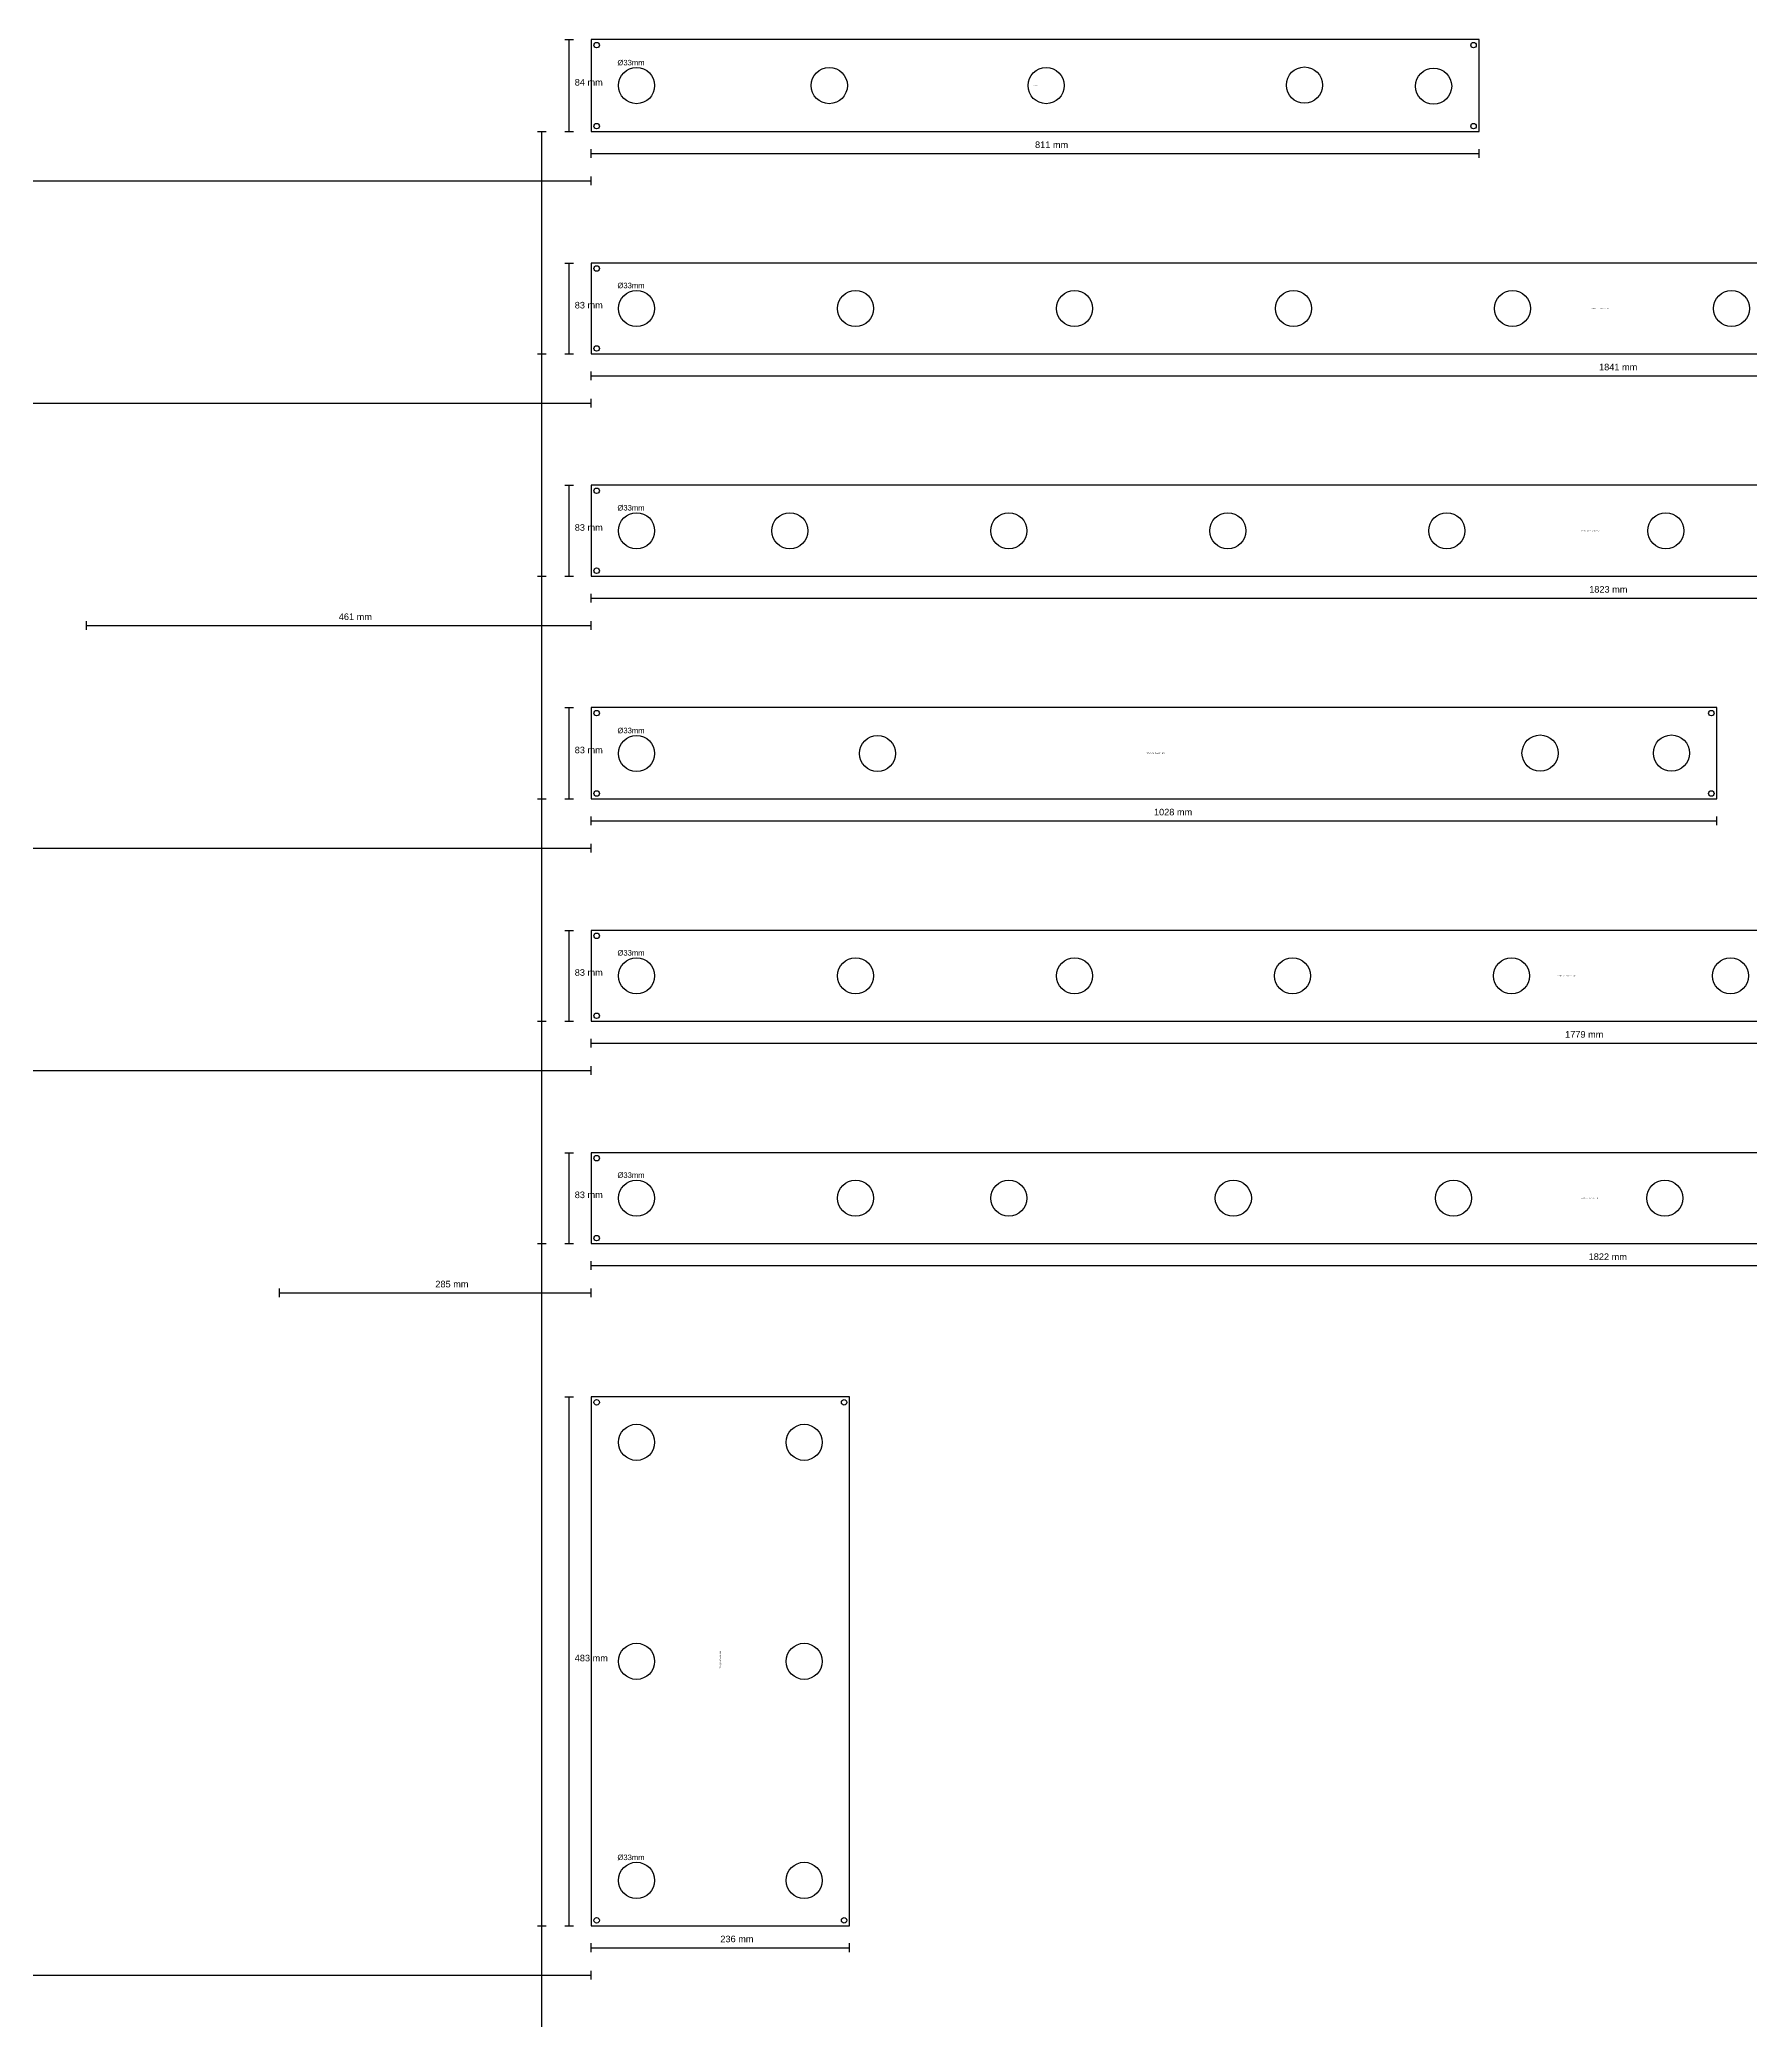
# Model space of a CAD drawing. Extents: x -4910 to 1921, y -1510 to 3815.
# Drawn here: x -424 to 1139, y 2007 to 3815 of the extents above; entities that cross this region are included whole.
import ezdxf

# ---------------------------------------------------------------- set-up
doc = ezdxf.new("R2010")
doc.units = 0
for name, color, linetype in [('DIMS', 7, 'CONTINUOUS'), ('HOLES', 7, 'CONTINUOUS'), ('PLATE_OUTLINE', 1, 'CONTINUOUS'), ('SCREW_HOLES', 7, 'CONTINUOUS'), ('TEXT', 7, 'CONTINUOUS')]:
    doc.layers.add(name, color=color, linetype=linetype)
doc.styles.add('ARIAL', font='arial.ttf')

msp = doc.modelspace()

# ---------------------------------------------------------------- linework, layer by layer
at = {"layer": 'DIMS'}
for p, q in [((56, 3815.4), (64, 3815.4)), ((60, 3731.4), (60, 3815.4)), ((31, 3731.4), (39, 3731.4)), ((35, -721.6), (35, 3731.4)), ((56, 3731.4), (64, 3731.4)), ((80, 3707.4), (80, 3715.4)), ((80, 3711.4), (890.9, 3711.4)), ((890.9, 3707.4), (890.9, 3715.4)), ((80, 3682.4), (80, 3690.4)), ((-4288, 3686.4), (80, 3686.4)), ((56, 3611.4), (64, 3611.4)), ((60, 3528.4), (60, 3611.4)), ((31, 3528.4), (39, 3528.4)), ((35, -925.1), (35, 3528.4)), ((56, 3528.4), (64, 3528.4)), ((80, 3504.4), (80, 3512.4)), ((80, 3508.4), (1921, 3508.4)), ((-2321, 3483.4), (80, 3483.4)), ((80, 3479.4), (80, 3487.4)), ((56, 3408.4), (64, 3408.4)), ((60, 3325.4), (60, 3408.4)), ((31, 3325.4), (39, 3325.4)), ((35, -1128.1), (35, 3325.4)), ((56, 3325.4), (64, 3325.4)), ((80, 3301.4), (80, 3309.4)), ((80, 3305.4), (1903, 3305.4)), ((-381, 3276.4), (-381, 3284.4)), ((-381, 3280.4), (80, 3280.4)), ((80, 3276.4), (80, 3284.4)), ((56, 3205.4), (64, 3205.4)), ((60, 3122), (60, 3205.4)), ((31, 3122), (39, 3122)), ((35, -1097.6), (35, 3122)), ((56, 3122), (64, 3122)), ((80, 3098), (80, 3106)), ((80, 3102), (1108.1, 3102)), ((1108.1, 3098), (1108.1, 3106)), ((-4069.8, 3077), (80, 3077)), ((80, 3073), (80, 3081)), ((56, 3002), (64, 3002)), ((60, 2919), (60, 3002)), ((31, 2919), (39, 2919)), ((35, -1300.6), (35, 2919)), ((56, 2919), (64, 2919)), ((80, 2895), (80, 2903)), ((80, 2899), (1859.1, 2899)), ((80, 2870), (80, 2878)), ((-2143.7, 2874), (80, 2874)), ((56, 2799), (64, 2799)), ((60, 2716), (60, 2799)), ((31, 2716), (39, 2716)), ((35, -1503.6), (35, 2716)), ((56, 2716), (64, 2716)), ((80, 2692), (80, 2700)), ((80, 2696), (1902, 2696)), ((-204.7, 2667), (-204.7, 2675)), ((-204.7, 2671), (80, 2671)), ((80, 2667), (80, 2675)), ((56, 2576), (64, 2576)), ((60, 2093), (60, 2576)), ((31, 2093), (39, 2093)), ((35, -1507), (35, 2093)), ((56, 2093), (64, 2093)), ((80, 2069), (80, 2077)), ((80, 2073), (316, 2073)), ((316, 2069), (316, 2077)), ((-4909.9, 2048), (80, 2048)), ((80, 2044), (80, 2052))]:
    msp.add_line(p, q, dxfattribs=at)
at = {"layer": 'HOLES'}
for centre in [(121.5, 3773.4), (297.5, 3773.4), (495.5, 3773.4), (731.4, 3773.9), (849.4, 3772.9), (121.5, 3569.9), (321.5, 3569.9), (521.5, 3569.9), (721.5, 3569.9), (921.5, 3569.9), (1121.5, 3569.9), (121.5, 3366.9), (261.5, 3366.9), (461.5, 3366.9), (661.5, 3366.9), (861.5, 3366.9), (1061.5, 3366.9), (121.5, 3163.5), (341.5, 3163.5), (946.6, 3163.9), (1066.6, 3163.9), (121.5, 2960.5), (321.5, 2960.5), (521.5, 2960.5), (720.5, 2960.5), (920.5, 2960.5), (1120.5, 2960.5), (121.5, 2757.5), (321.5, 2757.5), (461.5, 2757.5), (666.5, 2757.5), (867.5, 2757.5), (1060.5, 2757.5), (121.5, 2534.5), (274.5, 2534.5), (121.5, 2334.5), (274.5, 2334.5), (121.5, 2134.5), (274.5, 2134.5)]:
    msp.add_circle(centre, 16.5, dxfattribs=at)
at = {"layer": 'PLATE_OUTLINE'}
for p, q in [((890.9, 3815.4), (80, 3815.4)), ((80, 3815.4), (80, 3731.4)), ((890.9, 3731.4), (890.9, 3815.4)), ((80, 3731.4), (890.9, 3731.4)), ((1921, 3611.4), (80, 3611.4)), ((80, 3611.4), (80, 3528.4)), ((80, 3528.4), (1921, 3528.4)), ((1903, 3408.4), (80, 3408.4)), ((80, 3408.4), (80, 3325.4)), ((80, 3325.4), (1903, 3325.4)), ((1108.1, 3205.4), (80, 3205.4)), ((80, 3205.4), (80, 3122)), ((1108.1, 3122), (1108.1, 3205.4)), ((80, 3122), (1108.1, 3122)), ((1859.1, 3002), (80, 3002)), ((80, 3002), (80, 2919)), ((80, 2919), (1859.1, 2919)), ((1902, 2799), (80, 2799)), ((80, 2799), (80, 2716)), ((80, 2716), (1902, 2716)), ((316, 2576), (80, 2576)), ((80, 2576), (80, 2093)), ((316, 2093), (316, 2576)), ((80, 2093), (316, 2093))]:
    msp.add_line(p, q, dxfattribs=at)
at = {"layer": 'SCREW_HOLES'}
for centre in [(85, 3810.4), (885.9, 3810.4), (85, 3736.4), (885.9, 3736.4), (85, 3606.4), (85, 3533.4), (85, 3403.4), (85, 3330.4), (85, 3200.4), (1103.1, 3200.4), (85, 3127), (1103.1, 3127), (85, 2997), (85, 2924), (85, 2794), (85, 2721), (85, 2571), (311, 2571), (85, 2098), (311, 2098)]:
    msp.add_circle(centre, 2.5, dxfattribs=at)

# ---------------------------------------------------------------- texts
at = {"layer": 'DIMS', "style": 'ARIAL'}
for s, p in [('84 mm', (65, 3773.4)), ('811 mm', (485.4, 3716.4)), ('83 mm', (65, 3569.9)), ('1841 mm', (1000.5, 3513.4)), ('83 mm', (65, 3366.9)), ('1823 mm', (991.5, 3310.4)), ('461 mm', (-150.5, 3285.4)), ('83 mm', (65, 3163.7)), ('1028 mm', (594, 3107)), ('83 mm', (65, 2960.5)), ('1779 mm', (969.5, 2904)), ('83 mm', (65, 2757.5)), ('1822 mm', (991, 2701)), ('285 mm', (-62.3, 2676)), ('483 mm', (65, 2334.5)), ('236 mm', (198, 2078))]:
    msp.add_text(s, height=6, dxfattribs=at).set_placement(p)
at = {"layer": 'TEXT', "style": 'ARIAL'}
for s, height, p in [('Ø33mm', 5, (104, 3791.9)), ('P7349_C1 - F1A-HS - 006', 0.3, (483.4, 3773.4)), ('Ø33mm', 5, (104, 3588.4)), ('P7349_C1 - F1A-HS - 005', 1, (993.6, 3569.4)), ('Ø33mm', 5, (104, 3385.4)), ('P7349_C1 - F1A-HS - 004', 1, (984.6, 3366.4)), ('Ø33mm', 5, (104, 3182)), ('P7349_C1 - F1A-HS - 003', 1, (587.1, 3163.2)), ('Ø33mm', 5, (104, 2979)), ('P7349_C1 - F1A-HS - 002', 1, (962.6, 2960)), ('Ø33mm', 5, (104, 2776)), ('P7349_C1 - F1A-HS - 001', 1, (984.1, 2757)), ('Ø33mm', 5, (104, 2153))]:
    msp.add_text(s, height=height, dxfattribs=at).set_placement(p)
msp.add_text('P7349_C1 - F1A-VS - 002', height=1, rotation=90, dxfattribs=at).set_placement((198.5, 2327.6))

doc.saveas('drawing.dxf')
